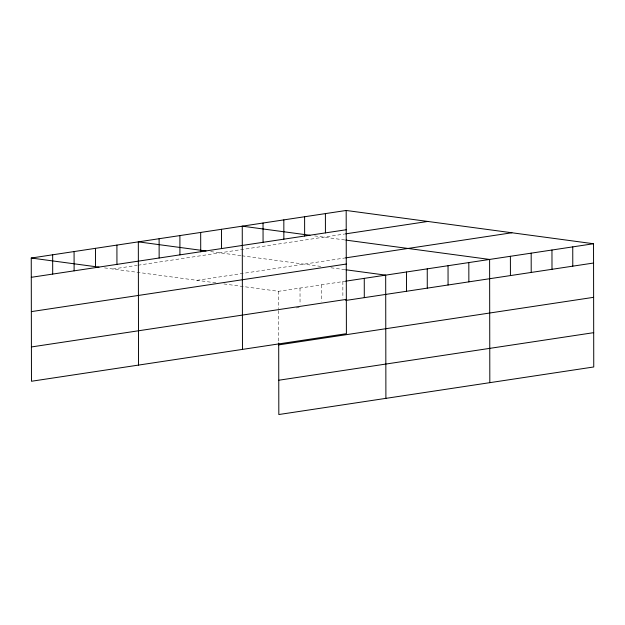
<?xml version="1.0" encoding="UTF-8"?>
<svg xmlns="http://www.w3.org/2000/svg" width="625" height="625" viewBox="0 0 625 625"><rect width="100%" height="100%" fill="white"/><g stroke="black" fill="none" stroke-linecap="round" stroke-linejoin="round"><path stroke-width="0.47" stroke-dasharray="3.12 2.34" d="M112.875 269.016L137.086 265.359M138.016 265.219L344.664 234.008M196.977 280.328L345.625 257.875M223.875 283.945L278.602 291.305L345.641 281.18M296.328 307.914L299.125 307.492M314.602 235.898L344.906 239.977M210.68 251.594L240.977 255.672M241.938 255.797L320.75 266.398M330.953 267.773L344.867 269.648M104.531 267.891L217.383 283.07M342.852 281.602L342.875 297.992M321.438 284.836L321.461 301.227M300.016 288.07L300.047 304.461M278.602 291.305L278.633 308.656M278.641 310.586L278.695 342.031"/><path stroke-width="0.94" d="M346.18 210.469L346.398 333.695L31.469 381.258L31.25 258.031L346.18 210.469L593.531 243.742L593.75 366.969L278.82 414.531L278.695 342.984M31.281 277.312L346.219 229.75M345.609 233.859L427.805 221.445M345.625 257.875L511.906 232.758M31.344 311.617L346.273 264.047M345.641 281.18L593.531 243.742M31.406 346.953L346.336 299.391M345.68 300.461L593.57 263.023M278.695 344.891L593.625 297.32M278.758 380.234L593.688 332.664M309.969 235.273L242.258 226.164L242.469 349.391M345.859 240.102L489.609 259.438L489.82 382.664M206.039 250.969L138.328 241.859L138.539 365.086M345.797 269.773L385.68 275.133L385.898 398.359M31.25 258.031L98.961 267.141M572.75 246.883L572.781 266.164M551.961 250.023L552 269.297M531.18 253.156L531.211 272.438M510.391 256.297L510.43 275.578M468.82 262.578L468.859 281.859M448.039 265.719L448.07 285M427.25 268.859L427.281 288.133M406.469 272L406.5 291.273M364.266 278.367L364.297 297.648M325.398 213.609L325.43 232.883M304.609 216.75L304.641 236.023M283.828 219.883L283.859 239.164M263.039 223.023L263.07 242.305M221.469 229.305L221.5 248.586M200.68 232.445L200.719 251.727M179.898 235.586L179.93 254.859M159.109 238.719L159.148 258M116.914 245.094L116.945 264.375M95.492 248.328L95.531 267.609M74.078 251.562L74.117 270.844M52.664 254.797L52.695 274.078"/></g></svg>
